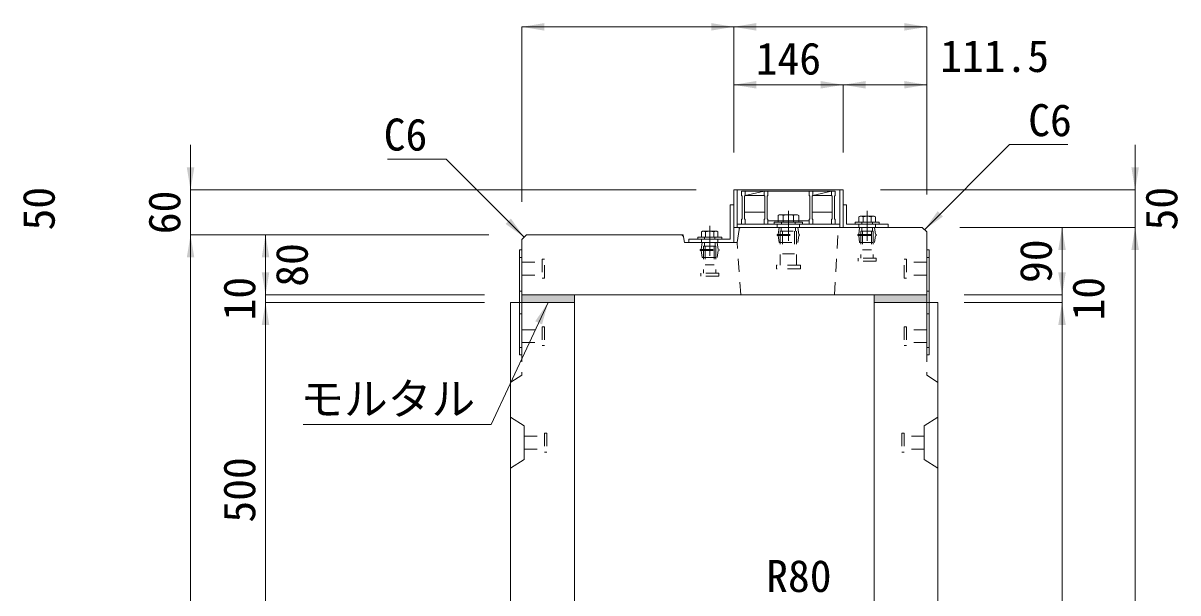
# Model space of a CAD drawing. Units: millimetres at full size. Extents: x -1934 to 78146, y -143454 to -112471.
# Drawn here: x 55717 to 57257, y -135157 to -134397 of the extents above; entities that cross this region are included whole.
import ezdxf
from ezdxf.enums import TextEntityAlignment as Align

# ---------------------------------------------------------------- set-up
doc = ezdxf.new("R2010")
doc.units = ezdxf.units.MM
doc.header["$LTSCALE"] = 23
for name, pattern in [('CHAIN', [18.5, 12, -1.5, 3.5, -1.5]), ('USER2', [1.35, 0.75, -0.6]), ('USER3', [1.35, 0.75, -0.6])]:
    doc.linetypes.add(name, pattern=pattern)
for name, color, linetype, lineweight in [('インサート', 92, 'USER2', 9), ('グレーチング', 7, 'Continuous', 9), ('ジョイント', 7, 'Continuous', 5), ('モルタル', 7, 'Continuous', 13), ('作業エリア', 11, 'Continuous', 13), ('受枠', 3, 'Continuous', 13), ('寸法線', 7, 'Continuous', 13), ('引出線', 4, 'Continuous', 13), ('本体', 2, 'Continuous', 13), ('ｲﾝｻｰﾄ', 3, 'USER3', 5)]:
    doc.layers.add(name, color=color, linetype=linetype, lineweight=lineweight)
doc.layers.add('ハッチング_モルタル', color=30, linetype='Continuous')
doc.styles.add('ＭＳ ゴシック', font='')
doc.styles.get('ＭＳ ゴシック').set_extended_font_data('MS Gothic')

# ---------------------------------------------------------------- blocks, each defined once
blk = doc.blocks.new('filled_arrow')
at = {"color": 0, "linetype": 'Continuous', "lineweight": -2}
blk.add_solid([(7.5, 1.25), (0, 0), (7.5, -1.25)], dxfattribs=at)

msp = doc.modelspace()

# ---------------------------------------------------------------- hatches: boundary and pattern name
at = {"layer": 'ハッチング_モルタル'}
for points in [[(56452.11, -134769.7), (56452.11, -134759.7), (56382.11, -134759.7), (56382.11, -134769.7)], [(56922.11, -134769.7), (56922.11, -134759.7), (56852.11, -134759.7), (56852.11, -134769.7)]]:
    msp.add_hatch(color=256, dxfattribs=at).paths.add_polyline_path(points)

# ---------------------------------------------------------------- linework, layer by layer
at = {"layer": 'インサート', "linetype": 'Continuous', "lineweight": 13}
for p, q in [((56725.62, -134652.9), (56723.76, -134653.75)), ((56723.76, -134653.75), (56723.76, -134662.9)), ((56749.61, -134652.9), (56725.62, -134652.9)), ((56749.61, -134652.9), (56751.46, -134653.75)), ((56751.46, -134653.75), (56751.46, -134662.9)), ((56833.13, -134654.9), (56831.66, -134655.75)), ((56831.66, -134655.75), (56831.66, -134662.9)), ((56833.13, -134654.9), (56852.1, -134654.9)), ((56852.1, -134654.9), (56853.56, -134655.75)), ((56853.56, -134655.75), (56853.56, -134662.9)), ((56623.13, -134674.9), (56621.66, -134675.75)), ((56621.66, -134675.75), (56621.66, -134682.9)), ((56623.13, -134674.9), (56642.1, -134674.9)), ((56642.1, -134674.9), (56643.56, -134675.75)), ((56643.56, -134675.75), (56643.56, -134682.9)), ((56751.46, -134662.9), (56723.76, -134662.9)), ((56831.66, -134662.9), (56853.56, -134662.9)), ((56621.66, -134682.9), (56643.56, -134682.9))]:
    msp.add_line(p, q, dxfattribs=at)
at = {"layer": 'インサート', "linetype": 'Continuous', "lineweight": 5}
for p, q in [((56730.69, -134653.75), (56730.69, -134662.9)), ((56744.54, -134653.75), (56744.54, -134662.9)), ((56837.14, -134655.75), (56837.14, -134662.9)), ((56848.09, -134655.75), (56848.09, -134662.9)), ((56627.14, -134675.75), (56627.14, -134682.9)), ((56638.09, -134675.75), (56638.09, -134682.9))]:
    msp.add_line(p, q, dxfattribs=at)
at = {"layer": 'インサート', "linetype": 'Continuous'}
for p, q in [((56756.61, -134662.9), (56718.61, -134662.9)), ((56718.61, -134662.9), (56718.61, -134665.2)), ((56756.61, -134665.2), (56718.61, -134665.2)), ((56756.61, -134662.9), (56756.61, -134665.2)), ((56826.61, -134662.9), (56858.61, -134662.9)), ((56826.61, -134662.9), (56826.61, -134665.2)), ((56826.61, -134665.2), (56858.61, -134665.2)), ((56858.61, -134662.9), (56858.61, -134665.2)), ((56616.61, -134682.9), (56648.61, -134682.9)), ((56616.61, -134682.9), (56616.61, -134685.2)), ((56616.61, -134685.2), (56648.61, -134685.2)), ((56648.61, -134682.9), (56648.61, -134685.2))]:
    msp.add_line(p, q, dxfattribs=at)
at = {"layer": 'インサート'}
for p, q in [((56723.86, -134678.95), (56725.11, -134669.7)), ((56725.11, -134669.7), (56750.11, -134669.7)), ((56726.71, -134674.7), (56748.51, -134674.7)), ((56726.71, -134674.7), (56726.71, -134720.2)), ((56728.16, -134669.7), (56728.16, -134674.7)), ((56728.61, -134662.9), (56728.61, -134665.2)), ((56729.61, -134674.7), (56729.61, -134704.7)), ((56745.61, -134674.7), (56745.61, -134704.7)), ((56746.61, -134662.9), (56746.61, -134665.2)), ((56747.06, -134669.7), (56747.06, -134674.7)), ((56748.51, -134674.7), (56748.51, -134720.2)), ((56751.36, -134678.95), (56750.11, -134669.7)), ((56831.36, -134678.95), (56832.61, -134669.7)), ((56832.61, -134669.7), (56852.61, -134669.7)), ((56834.36, -134674.7), (56850.86, -134674.7)), ((56834.36, -134674.7), (56834.36, -134710.7)), ((56835.49, -134669.7), (56835.49, -134674.7)), ((56835.61, -134662.9), (56835.61, -134665.2)), ((56836.61, -134674.7), (56836.61, -134699.7)), ((56848.61, -134674.7), (56848.61, -134699.7)), ((56849.61, -134662.9), (56849.61, -134665.2)), ((56849.74, -134669.7), (56849.74, -134674.7)), ((56850.86, -134674.7), (56850.86, -134710.7)), ((56853.86, -134678.95), (56852.61, -134669.7)), ((56621.36, -134698.95), (56622.61, -134689.7)), ((56622.61, -134689.7), (56642.61, -134689.7)), ((56625.49, -134689.7), (56625.49, -134694.7)), ((56625.61, -134682.9), (56625.61, -134685.2)), ((56639.61, -134682.9), (56639.61, -134685.2)), ((56639.74, -134689.7), (56639.74, -134694.7)), ((56643.86, -134698.95), (56642.61, -134689.7)), ((56722.61, -134678.95), (56752.61, -134678.95)), ((56722.61, -134678.95), (56722.61, -134680.45)), ((56722.61, -134680.45), (56752.61, -134680.45)), ((56723.86, -134680.45), (56725.11, -134689.7)), ((56725.11, -134689.7), (56750.11, -134689.7)), ((56751.36, -134680.45), (56750.11, -134689.7)), ((56752.61, -134678.95), (56752.61, -134680.45)), ((56830.11, -134678.95), (56855.11, -134678.95)), ((56830.11, -134678.95), (56830.11, -134680.45)), ((56830.11, -134680.45), (56855.11, -134680.45)), ((56831.36, -134680.45), (56832.61, -134689.7)), ((56832.61, -134689.7), (56852.61, -134689.7)), ((56853.86, -134680.45), (56852.61, -134689.7)), ((56855.11, -134678.95), (56855.11, -134680.45)), ((56620.11, -134698.95), (56645.11, -134698.95)), ((56620.11, -134698.95), (56620.11, -134700.45)), ((56620.11, -134700.45), (56645.11, -134700.45)), ((56621.36, -134700.45), (56622.61, -134709.7)), ((56624.36, -134694.7), (56640.86, -134694.7)), ((56624.36, -134694.7), (56624.36, -134730.7)), ((56626.61, -134694.7), (56626.61, -134719.7)), ((56638.61, -134694.7), (56638.61, -134719.7)), ((56640.86, -134694.7), (56640.86, -134730.7)), ((56643.86, -134700.45), (56642.61, -134709.7)), ((56645.11, -134698.95), (56645.11, -134700.45)), ((56729.61, -134704.7), (56745.61, -134704.7)), ((56836.61, -134699.7), (56848.61, -134699.7)), ((56382.11, -134716.2), (56409.11, -134716.2)), ((56382.11, -134716.2), (56382.11, -134733.2)), ((56412.11, -134712.2), (56409.11, -134712.2)), ((56409.11, -134712.2), (56409.11, -134737.2)), ((56412.11, -134737.2), (56412.11, -134712.2)), ((56622.61, -134709.7), (56642.61, -134709.7)), ((56626.61, -134719.7), (56638.61, -134719.7)), ((56721.61, -134724.7), (56721.61, -134720.2)), ((56753.61, -134720.2), (56721.61, -134720.2)), ((56753.61, -134720.2), (56753.61, -134724.7)), ((56830.61, -134714.7), (56830.61, -134710.7)), ((56854.61, -134710.7), (56830.61, -134710.7)), ((56854.61, -134714.7), (56830.61, -134714.7)), ((56854.61, -134710.7), (56854.61, -134714.7)), ((56892.11, -134712.2), (56895.11, -134712.2)), ((56892.11, -134737.2), (56892.11, -134712.2)), ((56895.11, -134712.2), (56895.11, -134737.2)), ((56922.11, -134716.2), (56895.11, -134716.2)), ((56922.11, -134716.2), (56922.11, -134733.2)), ((56382.11, -134733.2), (56409.11, -134733.2)), ((56409.11, -134737.2), (56412.11, -134737.2)), ((56620.61, -134734.7), (56620.61, -134730.7)), ((56644.61, -134730.7), (56620.61, -134730.7)), ((56644.61, -134734.7), (56620.61, -134734.7)), ((56644.61, -134730.7), (56644.61, -134734.7)), ((56753.61, -134724.7), (56721.61, -134724.7)), ((56895.11, -134737.2), (56892.11, -134737.2)), ((56922.11, -134733.2), (56895.11, -134733.2))]:
    msp.add_line(p, q, dxfattribs=at)
at = {"layer": 'インサート', "linetype": 'Continuous', "lineweight": 5}
for centre, radius, start, end in [((56727.23, -134660.4), 7.5, 62.50883, 117.49117), ((56737.61, -134681.63), 28.73, 76.05376, 103.94624), ((56748, -134660.4), 7.5, 62.50883, 117.49117), ((56834.4, -134659.75), 4.85, 55.61575, 124.38425), ((56842.61, -134673.02), 18.12, 72.41205, 107.58795), ((56850.83, -134659.75), 4.85, 55.61575, 124.38425), ((56624.4, -134679.75), 4.85, 55.61575, 124.38425), ((56632.61, -134693.02), 18.12, 72.41205, 107.58795), ((56640.83, -134679.75), 4.85, 55.61575, 124.38425)]:
    msp.add_arc(centre, radius, start, end, dxfattribs=at)
at = {"layer": 'グレーチング'}
for p, q in [((56675.11, -134621.2), (56675.11, -134627.2)), ((56675.11, -134621.2), (56800.11, -134621.2)), ((56675.11, -134627.2), (56676.11, -134628.2)), ((56676.11, -134628.2), (56676.11, -134658.2)), ((56680.11, -134627.2), (56679.11, -134628.2)), ((56679.11, -134628.2), (56679.11, -134658.2)), ((56680.11, -134621.2), (56680.11, -134627.2)), ((56680.11, -134627.2), (56705.11, -134621.2)), ((56680.11, -134627.2), (56705.11, -134627.2)), ((56705.11, -134621.2), (56705.11, -134627.2)), ((56705.11, -134627.2), (56706.11, -134628.2)), ((56706.11, -134628.2), (56706.11, -134658.2)), ((56710.11, -134627.2), (56709.11, -134628.2)), ((56709.11, -134628.2), (56709.11, -134658.2)), ((56710.11, -134621.2), (56710.11, -134627.2)), ((56765.11, -134621.2), (56765.11, -134627.2)), ((56765.11, -134627.2), (56766.11, -134628.2)), ((56766.11, -134628.2), (56766.11, -134658.2)), ((56770.11, -134627.2), (56769.11, -134628.2)), ((56769.11, -134628.2), (56769.11, -134658.2)), ((56770.11, -134627.2), (56795.11, -134621.2)), ((56770.11, -134621.2), (56770.11, -134627.2)), ((56770.11, -134627.2), (56795.11, -134627.2)), ((56795.11, -134621.2), (56795.11, -134627.2)), ((56795.11, -134627.2), (56796.11, -134628.2)), ((56796.11, -134628.2), (56796.11, -134658.2)), ((56800.11, -134627.2), (56799.11, -134628.2)), ((56799.11, -134628.2), (56799.11, -134658.2)), ((56800.11, -134621.2), (56800.11, -134627.2)), ((56675.11, -134659.2), (56676.11, -134658.2)), ((56675.11, -134665.2), (56675.11, -134659.2)), ((56706.11, -134649.2), (56679.11, -134649.2)), ((56680.11, -134659.2), (56679.11, -134658.2)), ((56680.11, -134665.2), (56680.11, -134659.2)), ((56705.11, -134659.2), (56706.11, -134658.2)), ((56705.11, -134665.2), (56705.11, -134659.2)), ((56710.11, -134659.2), (56709.11, -134658.2)), ((56710.11, -134665.2), (56710.11, -134659.2)), ((56765.11, -134660.7), (56710.11, -134660.7)), ((56765.11, -134659.2), (56766.11, -134658.2)), ((56765.11, -134665.2), (56765.11, -134659.2)), ((56796.11, -134649.2), (56769.11, -134649.2)), ((56770.11, -134659.2), (56769.11, -134658.2)), ((56770.11, -134665.2), (56770.11, -134659.2)), ((56795.11, -134659.2), (56796.11, -134658.2)), ((56795.11, -134665.2), (56795.11, -134659.2)), ((56800.11, -134659.2), (56799.11, -134658.2)), ((56800.11, -134665.2), (56800.11, -134659.2)), ((56675.11, -134665.2), (56680.11, -134665.2)), ((56705.11, -134665.2), (56710.11, -134665.2)), ((56765.11, -134665.2), (56770.11, -134665.2)), ((56795.11, -134665.2), (56800.11, -134665.2))]:
    msp.add_line(p, q, dxfattribs=at)
at = {"layer": 'ジョイント'}
for p, q in [((56378.91, -134699.7), (56382.11, -134699.7)), ((56378.91, -134699.7), (56378.91, -134839.7)), ((56382.11, -134699.7), (56382.11, -134839.7)), ((56922.11, -134699.7), (56925.31, -134699.7)), ((56922.11, -134699.7), (56922.11, -134839.7)), ((56925.31, -134699.7), (56925.31, -134839.7)), ((56378.91, -134839.7), (56382.11, -134839.7)), ((56922.11, -134839.7), (56925.31, -134839.7))]:
    msp.add_line(p, q, dxfattribs=at)
at = {"layer": 'ジョイント', "linetype": 'USER2'}
for p, q in [((56378.91, -134709.7), (56382.11, -134709.7)), ((56922.11, -134709.7), (56925.31, -134709.7)), ((56378.91, -134754.7), (56382.11, -134754.7)), ((56922.11, -134754.7), (56925.31, -134754.7)), ((56378.91, -134784.7), (56382.11, -134784.7)), ((56922.11, -134784.7), (56925.31, -134784.7)), ((56378.91, -134829.7), (56382.11, -134829.7)), ((56922.11, -134829.7), (56925.31, -134829.7))]:
    msp.add_line(p, q, dxfattribs=at)
at = {"layer": 'モルタル'}
for points in [[(56382.11, -134759.7), (56452.11, -134759.7), (56452.11, -134769.7), (56382.11, -134769.7)], [(56922.11, -134759.7), (56852.11, -134759.7), (56852.11, -134769.7), (56922.11, -134769.7)]]:
    msp.add_lwpolyline(points, close=True, dxfattribs=at)
at = {"layer": '作業エリア'}
for p, q in [((56672.11, -134669.7), (56671.73, -134672.25)), ((56674.7, -134669.7), (56672.11, -134669.7)), ((56594.65, -134679.7), (56597.11, -134679.7)), ((56597.11, -134679.7), (56597.6, -134682.11))]:
    msp.add_line(p, q, dxfattribs=at)
at = {"layer": '受枠'}
for p, q in [((56664.61, -134619.7), (56810.61, -134619.7)), ((56664.61, -134619.7), (56664.61, -134669.7)), ((56669.11, -134619.7), (56669.11, -134669.7)), ((56806.11, -134619.7), (56806.11, -134669.7)), ((56810.61, -134619.7), (56810.61, -134669.7)), ((56660.11, -134685.2), (56660.11, -134639.7)), ((56660.11, -134639.7), (56664.61, -134639.7)), ((56664.61, -134639.7), (56664.61, -134689.7)), ((56815.11, -134639.7), (56810.61, -134639.7)), ((56815.11, -134665.2), (56815.11, -134639.7)), ((56664.61, -134669.7), (56810.61, -134669.7)), ((56669.11, -134665.2), (56806.11, -134665.2)), ((56810.61, -134669.7), (56870.61, -134669.7)), ((56870.61, -134665.2), (56815.11, -134665.2)), ((56870.61, -134669.7), (56870.61, -134665.2)), ((56604.61, -134689.7), (56604.61, -134685.2)), ((56604.61, -134685.2), (56660.11, -134685.2)), ((56664.61, -134689.7), (56604.61, -134689.7))]:
    msp.add_line(p, q, dxfattribs=at)
at = {"layer": '受枠', "linetype": 'CHAIN'}
for p, q in [((56737.61, -134647.45), (56737.61, -134687.45)), ((56842.61, -134647.45), (56842.61, -134687.45)), ((56632.61, -134667.45), (56632.61, -134707.45))]:
    msp.add_line(p, q, dxfattribs=at)
at = {"layer": '受枠', "linetype": 'USER2'}
for p, q in [((56722.61, -134665.2), (56722.61, -134669.7)), ((56752.61, -134665.2), (56752.61, -134669.7)), ((56831.61, -134665.2), (56831.61, -134669.7)), ((56853.61, -134665.2), (56853.61, -134669.7)), ((56621.61, -134685.2), (56621.61, -134689.7)), ((56643.61, -134685.2), (56643.61, -134689.7))]:
    msp.add_line(p, q, dxfattribs=at)
at = {"layer": '寸法線'}
for p, q in [((56382.11, -134402.27), (56664.61, -134402.27)), ((56382.11, -134635.7), (56382.11, -134402.27)), ((56664.61, -134569.7), (56664.61, -134402.27)), ((56664.61, -134402.27), (56922.11, -134402.27)), ((56664.61, -134569.7), (56664.61, -134402.27)), ((56922.11, -134625.7), (56922.11, -134402.27)), ((56664.61, -134479.51), (56810.61, -134479.51)), ((56664.61, -134569.7), (56664.61, -134479.51)), ((56810.61, -134569.7), (56810.61, -134479.51)), ((56810.61, -134479.51), (56922.11, -134479.51)), ((56810.61, -134569.7), (56810.61, -134479.51)), ((56922.11, -134625.7), (56922.11, -134479.51)), ((55940.14, -134739.7), (55940.14, -134559.7)), ((57200.1, -134729.7), (57200.1, -134559.7)), ((56614.61, -134619.7), (55940.14, -134619.7)), ((56860.61, -134619.7), (57200.1, -134619.7)), ((56966.11, -134669.7), (57102.6, -134669.7)), ((56966.11, -134669.7), (57200.1, -134669.7)), ((56966.11, -134669.7), (57200.1, -134669.7)), ((57102.6, -134759.7), (57102.6, -134669.7)), ((57200.1, -136219.7), (57200.1, -134669.7)), ((56338.11, -134679.7), (55940.14, -134679.7)), ((55940.14, -134679.7), (55940.14, -136219.7)), ((56338.11, -134679.7), (55940.14, -134679.7)), ((56040.14, -134759.7), (56040.14, -134679.7)), ((56338.11, -134679.7), (56040.14, -134679.7)), ((56040.14, -134699.7), (56040.14, -134829.7)), ((57102.6, -134699.7), (57102.6, -134829.7)), ((56332.11, -134759.7), (56040.14, -134759.7)), ((56332.11, -134759.7), (56040.14, -134759.7)), ((56972.11, -134759.7), (57102.6, -134759.7)), ((56972.11, -134759.7), (57102.6, -134759.7)), ((56040.14, -134769.7), (56040.14, -135269.7)), ((56332.11, -134769.7), (56040.14, -134769.7)), ((56317.11, -134769.7), (56040.14, -134769.7)), ((56972.11, -134769.7), (57102.6, -134769.7)), ((56972.11, -134769.7), (57102.6, -134769.7)), ((57102.6, -136219.7), (57102.6, -134769.7))]:
    msp.add_line(p, q, dxfattribs=at)
at = {"layer": '引出線'}
for points in [[(56919.11, -134672.7), (57032.49, -134559.32), (57110.49, -134559.32)], [(56385.11, -134682.7), (56280.95, -134578.53), (56202.95, -134578.53)], [(56417.11, -134769.7), (56341.17, -134932.56), (56090.26, -134932.56)]]:
    msp.add_lwpolyline(points, dxfattribs=at)
at = {"layer": '本体'}
for p, q in [((56671.73, -134672.25), (56669.11, -134689.7)), ((56674.7, -134669.7), (56916.11, -134669.7)), ((56916.11, -134669.7), (56922.11, -134675.7)), ((56922.11, -134675.7), (56922.11, -134769.7)), ((56382.11, -134685.7), (56388.11, -134679.7)), ((56382.11, -134685.7), (56382.11, -134769.7)), ((56388.11, -134679.7), (56594.65, -134679.7)), ((56597.6, -134682.11), (56599.11, -134689.7)), ((56599.11, -134689.7), (56669.11, -134689.7)), ((56382.11, -134759.7), (56922.11, -134759.7)), ((56382.11, -134769.7), (56452.11, -134769.7)), ((56852.11, -134769.7), (56922.11, -134769.7))]:
    msp.add_line(p, q, dxfattribs=at)
at = {"layer": '本体', "linetype": 'USER2', "lineweight": 15}
for p, q in [((56799.11, -134759.7), (56804.11, -134669.7)), ((56674.11, -134759.7), (56669.11, -134689.7))]:
    msp.add_line(p, q, dxfattribs=at)
at = {"layer": '本体', "lineweight": 20}
for p, q in [((56367.11, -136219.7), (56367.11, -134769.7)), ((56452.11, -134769.7), (56367.11, -134769.7)), ((56452.11, -135175.66), (56452.11, -134769.7)), ((56852.11, -135175.67), (56852.11, -134769.7)), ((56937.11, -134769.7), (56852.11, -134769.7)), ((56922.11, -134769.7), (56852.11, -134769.7)), ((56937.11, -136219.7), (56937.11, -134769.7))]:
    msp.add_line(p, q, dxfattribs=at)
at = {"layer": '本体', "linetype": 'USER3', "lineweight": 9}
for p, q in [((56382.11, -134769.7), (56382.11, -134866.7)), ((56922.11, -134769.7), (56922.11, -134866.7)), ((56382.11, -134866.7), (56367.11, -134876.2)), ((56922.11, -134866.7), (56937.11, -134876.2))]:
    msp.add_line(p, q, dxfattribs=at)
at = {"layer": '本体', "lineweight": 9}
for p, q in [((56367.11, -134922.7), (56385.31, -134934.2)), ((56937.11, -134922.7), (56918.91, -134934.2)), ((56385.31, -134934.2), (56385.31, -134979.2)), ((56918.91, -134934.2), (56918.91, -134979.2)), ((56367.11, -134990.7), (56385.31, -134979.2)), ((56937.11, -134990.7), (56918.91, -134979.2))]:
    msp.add_line(p, q, dxfattribs=at)
at = {"layer": '本体'}
for centre, start, end in [((56674.7, -134672.7), 90, 171.46923), ((56594.65, -134682.7), 11.30993, 90)]:
    msp.add_arc(centre, 3, start, end, dxfattribs=at)
at = {"layer": 'ｲﾝｻｰﾄ'}
for p, q in [((56382.11, -134806.2), (56409.11, -134806.2)), ((56409.11, -134802.2), (56412.11, -134802.2)), ((56409.11, -134802.2), (56409.11, -134827.2)), ((56412.11, -134802.2), (56412.11, -134827.2)), ((56892.11, -134802.2), (56892.11, -134827.2)), ((56895.12, -134802.2), (56892.11, -134802.2)), ((56895.12, -134802.2), (56895.12, -134827.2)), ((56922.12, -134806.2), (56895.12, -134806.2)), ((56382.11, -134823.2), (56409.11, -134823.2)), ((56409.11, -134827.2), (56412.11, -134827.2)), ((56895.12, -134827.2), (56892.11, -134827.2)), ((56922.12, -134823.2), (56895.12, -134823.2)), ((56385.31, -134948.2), (56412.31, -134948.2)), ((56385.31, -134948.2), (56385.31, -134965.2)), ((56412.31, -134944.2), (56412.31, -134969.2)), ((56412.31, -134944.2), (56415.32, -134944.2)), ((56415.32, -134944.2), (56415.32, -134969.2)), ((56891.91, -134944.2), (56888.91, -134944.2)), ((56888.91, -134944.2), (56888.91, -134969.2)), ((56891.91, -134944.2), (56891.91, -134969.2)), ((56918.91, -134948.2), (56891.91, -134948.2)), ((56918.91, -134948.2), (56918.91, -134965.2)), ((56385.31, -134965.2), (56412.31, -134965.2)), ((56412.31, -134969.2), (56415.32, -134969.2)), ((56891.91, -134969.2), (56888.91, -134969.2)), ((56918.91, -134965.2), (56891.91, -134965.2))]:
    msp.add_line(p, q, dxfattribs=at)

# ---------------------------------------------------------------- block references
at = {"layer": '寸法線', "xscale": 4, "yscale": 4}
for p in [(56382.11, -134402.27), (56664.61, -134402.27), (56664.61, -134479.51), (56810.61, -134479.51)]:
    msp.add_blockref('filled_arrow', p, dxfattribs=at)
for p, rotation in [((56664.61, -134402.27), 180), ((56922.11, -134402.27), 180), ((56810.61, -134479.51), 180), ((56922.11, -134479.51), 180), ((55940.14, -134619.7), 90), ((57200.1, -134619.7), 90), ((57102.6, -134669.7), 270), ((57200.1, -134669.7), 270), ((57200.1, -134669.7), 270), ((55940.14, -134679.7), 270), ((55940.14, -134679.7), 270), ((56040.14, -134679.7), 270), ((56040.14, -134759.7), 90), ((56040.14, -134759.7), 90), ((57102.6, -134759.7), 90), ((57102.6, -134759.7), 90), ((56040.14, -134769.7), 270), ((56040.14, -134769.7), 270), ((57102.6, -134769.7), 270), ((57102.6, -134769.7), 270)]:
    msp.add_blockref('filled_arrow', p, dxfattribs=dict(at, rotation=rotation))
at = {"layer": '引出線', "xscale": 4, "yscale": 4}
for p, rotation in [((56385.11, -134682.7), 135), ((56919.11, -134672.7), 45), ((56417.11, -134769.7), 245)]:
    msp.add_blockref('filled_arrow', p, dxfattribs=dict(at, rotation=rotation))

# ---------------------------------------------------------------- texts
at = {"layer": '寸法線', "style": 'ＭＳ ゴシック'}
for s, p in [('146', (56737.61, -134444.51)), ('111.5', (57012.69, -134441.15))]:
    msp.add_text(s, height=42.72, dxfattribs=at).set_placement(p, align=Align.MIDDLE_CENTER)
for s, p in [('50', (55737.6, -134644.7)), ('60', (55905.14, -134649.7)), ('50', (57235.1, -134644.7)), ('90', (57067.6, -134714.7)), ('80', (56075.14, -134719.7)), ('10', (56005.14, -134764.7)), ('10', (57137.6, -134764.7)), ('500', (56005.14, -135019.7))]:
    msp.add_text(s, height=42.72, rotation=90, dxfattribs=at).set_placement(p, align=Align.MIDDLE_CENTER)
at = {"layer": '引出線', "style": 'ＭＳ ゴシック'}
msp.add_text('C6', height=42.72, dxfattribs=at).set_placement((57057.49, -134505.32), align=Align.TOP_LEFT)
for s, p in [('C6', (56255.95, -134524.53)), ('R80', (56795.16, -135113.07))]:
    msp.add_text(s, height=42.72, dxfattribs=at).set_placement(p, align=Align.TOP_RIGHT)
msp.add_text('モルタル', height=42.72, dxfattribs=at).set_placement((56203.21, -134876.96), align=Align.TOP_CENTER)

doc.saveas('drawing.dxf')
